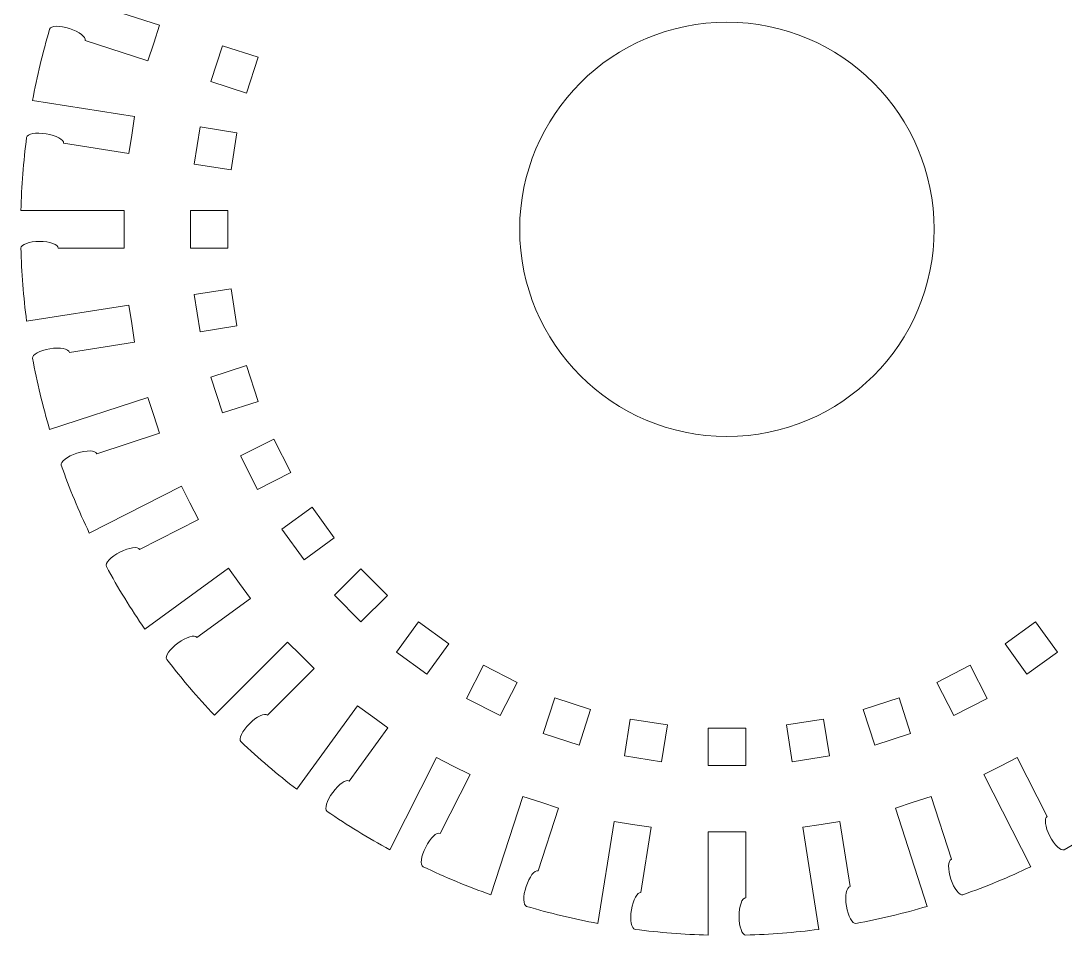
# Model space of a CAD drawing. Header units: millimetres. Extents: x -2210 to -375, y -2136 to -307.
# Drawn here: x -2209.8 to -2097.9, y -1324.7 to -1226.7 of the extents above; entities that cross this region are included whole.
import ezdxf

# ---------------------------------------------------------------- set-up
doc = ezdxf.new("R2010")
doc.units = ezdxf.units.MM
doc.header["$MEASUREMENT"] = 0
doc.layers.add('Layer 1', color=7, linetype='Continuous')

msp = doc.modelspace()

# ---------------------------------------------------------------- linework, layer by layer
at = {"layer": 'Layer 1', "color": 1, "lineweight": 9}
for points in [[(-2194.9209, -1227.1986), (-2194.9209, -1227.1986), (-2205.4526, -1223.7765), (-2205.4526, -1223.7765)], [(-2206.6936, -1227.596), (-2207.4373, -1230.1113), (-2208.05, -1232.6643), (-2208.5295, -1235.2439)], [(-2194.9209, -1227.1986), (-2194.9209, -1227.1986), (-2195.5414, -1229.1078), (-2195.5414, -1229.1078)], [(-2196.1619, -1231.0182), (-2196.1619, -1231.0182), (-2202.8896, -1228.8326), (-2202.8896, -1228.8326)], [(-2196.1619, -1231.0182), (-2196.1619, -1231.0182), (-2195.5414, -1229.1078), (-2195.5414, -1229.1078)], [(-2197.5927, -1236.9755), (-2197.5927, -1236.9755), (-2208.5295, -1235.2439), (-2208.5295, -1235.2439)], [(-2197.5927, -1236.9755), (-2197.5927, -1236.9755), (-2197.9068, -1238.9591), (-2197.9068, -1238.9591)], [(-2209.1578, -1239.2111), (-2209.4996, -1241.8118), (-2209.705, -1244.4292), (-2209.7749, -1247.051)], [(-2198.2209, -1240.9427), (-2198.2209, -1240.9427), (-2197.9068, -1238.9591), (-2197.9068, -1238.9591)], [(-2198.2209, -1240.9427), (-2198.2209, -1240.9427), (-2205.2073, -1239.836), (-2205.2073, -1239.836)], [(-2198.7016, -1247.051), (-2198.7016, -1247.051), (-2209.7749, -1247.051), (-2209.7749, -1247.051)], [(-2198.7016, -1247.051), (-2198.7016, -1247.051), (-2198.7016, -1249.0601), (-2198.7016, -1249.0601)], [(-2198.7016, -1251.0681), (-2198.7016, -1251.0681), (-2198.7016, -1249.0601), (-2198.7016, -1249.0601)], [(-2209.7749, -1251.0681), (-2209.705, -1253.6899), (-2209.4996, -1256.3073), (-2209.1578, -1258.908)], [(-2198.7016, -1251.0681), (-2198.7016, -1251.0681), (-2205.7756, -1251.0681), (-2205.7756, -1251.0681)], [(-2198.2209, -1257.1764), (-2198.2209, -1257.1764), (-2209.1578, -1258.908), (-2209.1578, -1258.908)], [(-2198.2209, -1257.1764), (-2198.2209, -1257.1764), (-2197.9068, -1259.16), (-2197.9068, -1259.16)], [(-2197.5927, -1261.1436), (-2197.5927, -1261.1436), (-2197.9068, -1259.16), (-2197.9068, -1259.16)], [(-2197.5927, -1261.1436), (-2197.5927, -1261.1436), (-2204.579, -1262.2502), (-2204.579, -1262.2502)], [(-2208.5295, -1262.8752), (-2208.05, -1265.4548), (-2207.4373, -1268.0078), (-2206.6936, -1270.5231)], [(-2196.1619, -1267.1009), (-2196.1619, -1267.1009), (-2206.6936, -1270.5231), (-2206.6936, -1270.5231)], [(-2196.1619, -1267.1009), (-2196.1619, -1267.1009), (-2195.5414, -1269.0112), (-2195.5414, -1269.0112)], [(-2194.9209, -1270.9204), (-2194.9209, -1270.9204), (-2195.5414, -1269.0112), (-2195.5414, -1269.0112)], [(-2194.9209, -1270.9204), (-2194.9209, -1270.9204), (-2201.6486, -1273.1071), (-2201.6486, -1273.1071)], [(-2205.4526, -1274.3426), (-2204.5757, -1276.8156), (-2203.5711, -1279.241), (-2202.4423, -1281.6086)], [(-2192.5766, -1276.5814), (-2192.5766, -1276.5814), (-2202.4423, -1281.6086), (-2202.4423, -1281.6086)], [(-2192.5766, -1276.5814), (-2192.5766, -1276.5814), (-2191.6642, -1278.3708), (-2191.6642, -1278.3708)], [(-2190.7529, -1280.1601), (-2190.7529, -1280.1601), (-2191.6642, -1278.3708), (-2191.6642, -1278.3708)], [(-2190.7529, -1280.1601), (-2190.7529, -1280.1601), (-2197.0554, -1283.3724), (-2197.0554, -1283.3724)], [(-2200.6196, -1285.1873), (-2199.3665, -1287.4927), (-2197.9945, -1289.7316), (-2196.5093, -1291.8939)], [(-2187.5516, -1285.3848), (-2187.5516, -1285.3848), (-2196.5093, -1291.8939), (-2196.5093, -1291.8939)], [(-2187.5516, -1285.3848), (-2187.5516, -1285.3848), (-2186.3706, -1287.0099), (-2186.3706, -1287.0099)], [(-2185.1906, -1288.6338), (-2185.1906, -1288.6338), (-2186.3706, -1287.0099), (-2186.3706, -1287.0099)], [(-2185.1906, -1288.6338), (-2185.1906, -1288.6338), (-2190.9138, -1292.7919), (-2190.9138, -1292.7919)], [(-2181.2113, -1293.2936), (-2181.2113, -1293.2936), (-2189.0412, -1301.1235), (-2189.0412, -1301.1235)], [(-2181.2113, -1293.2936), (-2181.2113, -1293.2936), (-2179.7905, -1294.7133), (-2179.7905, -1294.7133)], [(-2194.1495, -1295.1429), (-2192.5511, -1297.2241), (-2190.8461, -1299.2199), (-2189.0412, -1301.1235)], [(-2178.3708, -1296.133), (-2178.3708, -1296.133), (-2179.7905, -1294.7133), (-2179.7905, -1294.7133)], [(-2178.3708, -1296.133), (-2178.3708, -1296.133), (-2183.3736, -1301.1357), (-2183.3736, -1301.1357)], [(-2173.7121, -1300.1123), (-2173.7121, -1300.1123), (-2180.2201, -1309.0711), (-2180.2201, -1309.0711)], [(-2173.7121, -1300.1123), (-2173.7121, -1300.1123), (-2172.0871, -1301.2934), (-2172.0871, -1301.2934)], [(-2170.4621, -1302.4733), (-2170.4621, -1302.4733), (-2172.0871, -1301.2934), (-2172.0871, -1301.2934)], [(-2170.4621, -1302.4733), (-2170.4621, -1302.4733), (-2174.6201, -1308.1965), (-2174.6201, -1308.1965)], [(-2186.2007, -1303.964), (-2184.2971, -1305.7689), (-2182.3013, -1307.4738), (-2180.2201, -1309.0711)], [(-2165.2384, -1305.6745), (-2165.2384, -1305.6745), (-2170.2656, -1315.5413), (-2170.2656, -1315.5413)], [(-2165.2384, -1305.6745), (-2165.2384, -1305.6745), (-2163.4491, -1306.587), (-2163.4491, -1306.587)], [(-2103.0362, -1305.6745), (-2103.0362, -1305.6745), (-2104.8255, -1306.587), (-2104.8255, -1306.587)], [(-2103.0362, -1305.6745), (-2103.0362, -1305.6745), (-2099.825, -1311.9782), (-2099.825, -1311.9782)], [(-2161.6598, -1307.4983), (-2161.6598, -1307.4983), (-2164.871, -1313.802), (-2164.871, -1313.802)], [(-2161.6598, -1307.4983), (-2161.6598, -1307.4983), (-2163.4491, -1306.587), (-2163.4491, -1306.587)], [(-2106.6148, -1307.4983), (-2106.6148, -1307.4983), (-2104.8255, -1306.587), (-2104.8255, -1306.587)], [(-2106.6148, -1307.4983), (-2106.6148, -1307.4983), (-2101.5877, -1317.3651), (-2101.5877, -1317.3651)], [(-2155.9988, -1309.8437), (-2155.9988, -1309.8437), (-2159.4209, -1320.3743), (-2159.4209, -1320.3743)], [(-2155.9988, -1309.8437), (-2155.9988, -1309.8437), (-2154.0884, -1310.4642), (-2154.0884, -1310.4642)], [(-2112.2758, -1309.8437), (-2112.2758, -1309.8437), (-2114.1862, -1310.4642), (-2114.1862, -1310.4642)], [(-2112.2758, -1309.8437), (-2112.2758, -1309.8437), (-2110.0891, -1316.5714), (-2110.0891, -1316.5714)], [(-2152.1781, -1311.0847), (-2152.1781, -1311.0847), (-2154.0884, -1310.4642), (-2154.0884, -1310.4642)], [(-2116.0954, -1311.0847), (-2116.0954, -1311.0847), (-2114.1862, -1310.4642), (-2114.1862, -1310.4642)], [(-2176.9711, -1311.4321), (-2174.8088, -1312.9173), (-2172.5699, -1314.2892), (-2170.2656, -1315.5413)], [(-2152.1781, -1311.0847), (-2152.1781, -1311.0847), (-2154.3648, -1317.8124), (-2154.3648, -1317.8124)], [(-2116.0954, -1311.0847), (-2116.0954, -1311.0847), (-2112.6732, -1321.6164), (-2112.6732, -1321.6164)], [(-2098.009, -1315.5413), (-2095.7035, -1314.2892), (-2093.4658, -1312.9173), (-2091.3035, -1311.4321)], [(-2146.2208, -1312.5144), (-2146.2208, -1312.5144), (-2147.9535, -1323.4523), (-2147.9535, -1323.4523)], [(-2146.2208, -1312.5144), (-2146.2208, -1312.5144), (-2144.2372, -1312.8285), (-2144.2372, -1312.8285)], [(-2142.2536, -1313.1426), (-2142.2536, -1313.1426), (-2144.2372, -1312.8285), (-2144.2372, -1312.8285)], [(-2142.2536, -1313.1426), (-2142.2536, -1313.1426), (-2143.3603, -1320.1301), (-2143.3603, -1320.1301)], [(-2126.021, -1313.1426), (-2126.021, -1313.1426), (-2124.0374, -1312.8285), (-2124.0374, -1312.8285)], [(-2126.021, -1313.1426), (-2126.021, -1313.1426), (-2124.2883, -1324.0806), (-2124.2883, -1324.0806)], [(-2122.0538, -1312.5144), (-2122.0538, -1312.5144), (-2124.0374, -1312.8285), (-2124.0374, -1312.8285)], [(-2122.0538, -1312.5144), (-2122.0538, -1312.5144), (-2120.9472, -1319.5018), (-2120.9472, -1319.5018)], [(-2136.1453, -1313.6244), (-2136.1453, -1313.6244), (-2136.1453, -1324.6977), (-2136.1453, -1324.6977)], [(-2136.1453, -1313.6244), (-2136.1453, -1313.6244), (-2134.1373, -1313.6244), (-2134.1373, -1313.6244)], [(-2132.1293, -1313.6244), (-2132.1293, -1313.6244), (-2134.1373, -1313.6244), (-2134.1373, -1313.6244)], [(-2132.1293, -1313.6244), (-2132.1293, -1313.6244), (-2132.1293, -1320.6984), (-2132.1293, -1320.6984)], [(-2166.6869, -1317.3651), (-2164.3182, -1318.4939), (-2161.8929, -1319.4985), (-2159.4209, -1320.3743)], [(-2108.8537, -1320.3743), (-2106.3817, -1319.4985), (-2103.9564, -1318.4939), (-2101.5877, -1317.3651)], [(-2155.6003, -1321.6164), (-2153.085, -1322.3601), (-2150.532, -1322.9728), (-2147.9535, -1323.4523)], [(-2120.3211, -1323.4523), (-2117.7415, -1322.9728), (-2115.1896, -1322.3601), (-2112.6732, -1321.6164)], [(-2143.9863, -1324.0806), (-2141.3845, -1324.4213), (-2138.7682, -1324.6278), (-2136.1453, -1324.6977)], [(-2132.1293, -1324.6977), (-2129.5064, -1324.6278), (-2126.889, -1324.4213), (-2124.2883, -1324.0806)]]:
    msp.add_open_spline(points, degree=3, dxfattribs=at)
for points, knots in [([(-2111.9373, -1249.0601), (-2111.9373, -1236.799), (-2121.8762, -1226.8601), (-2134.1373, -1226.8601), (-2134.1373, -1226.8601), (-2146.3973, -1226.8601), (-2156.3373, -1236.799), (-2156.3373, -1249.059), (-2156.3373, -1249.059), (-2156.3373, -1261.32), (-2146.3984, -1271.259), (-2134.1373, -1271.259), (-2134.1373, -1271.259), (-2121.8762, -1271.259), (-2111.9373, -1261.32), (-2111.9373, -1249.0601)], [0, 0, 0, 0, 0.2, 0.2, 0.2, 0.2, 0.4, 0.4, 0.4, 0.4, 0.6, 0.6, 0.6, 0.6, 1, 1, 1, 1]), ([(-2202.8896, -1228.8326), (-2202.7686, -1228.4585), (-2203.5256, -1227.878), (-2204.5712, -1227.5383), (-2204.5712, -1227.5383), (-2204.5712, -1227.5383), (-2204.5712, -1227.5383), (-2204.5712, -1227.5383), (-2204.5712, -1227.5383), (-2204.5712, -1227.5383), (-2204.5712, -1227.5383), (-2204.5712, -1227.5383), (-2204.5712, -1227.5383), (-2204.5712, -1227.5383), (-2204.5712, -1227.5383), (-2204.5712, -1227.5383), (-2204.5712, -1227.5383), (-2205.6169, -1227.2009), (-2206.5704, -1227.2264), (-2206.6936, -1227.596), (-2206.6936, -1227.596), (-2206.6936, -1227.596), (-2206.6936, -1227.596), (-2206.6936, -1227.596), (-2206.6936, -1227.596), (-2206.6936, -1227.596), (-2206.6936, -1227.596), (-2206.6936, -1227.596)], [0, 0, 0, 0, 0.125, 0.125, 0.125, 0.125, 0.25, 0.25, 0.25, 0.25, 0.375, 0.375, 0.375, 0.375, 0.5, 0.5, 0.5, 0.5, 0.625, 0.625, 0.625, 0.625, 0.75, 0.75, 0.75, 0.75, 1, 1, 1, 1]), ([(-2189.4086, -1233.2215), (-2189.4086, -1233.2215), (-2188.1621, -1229.3853), (-2188.1621, -1229.3853), (-2188.1621, -1229.3853), (-2188.1621, -1229.3853), (-2184.3604, -1230.6208), (-2184.3604, -1230.6208), (-2184.3604, -1230.6208), (-2184.3604, -1230.6208), (-2185.6069, -1234.4569), (-2185.6069, -1234.4569), (-2185.6069, -1234.4569), (-2185.6069, -1234.4569), (-2189.4086, -1233.2215), (-2189.4086, -1233.2215)], [0, 0, 0, 0, 0.2, 0.2, 0.2, 0.2, 0.4, 0.4, 0.4, 0.4, 0.6, 0.6, 0.6, 0.6, 1, 1, 1, 1]), ([(-2191.2057, -1242.0627), (-2191.2057, -1242.0627), (-2190.5741, -1238.0789), (-2190.5741, -1238.0789), (-2190.5741, -1238.0789), (-2190.5741, -1238.0789), (-2186.6259, -1238.7038), (-2186.6259, -1238.7038), (-2186.6259, -1238.7038), (-2186.6259, -1238.7038), (-2187.2575, -1242.6887), (-2187.2575, -1242.6887), (-2187.2575, -1242.6887), (-2187.2575, -1242.6887), (-2191.2057, -1242.0627), (-2191.2057, -1242.0627)], [0, 0, 0, 0, 0.2, 0.2, 0.2, 0.2, 0.4, 0.4, 0.4, 0.4, 0.6, 0.6, 0.6, 0.6, 1, 1, 1, 1]), ([(-2205.2073, -1239.836), (-2205.1462, -1239.4486), (-2205.9854, -1238.9935), (-2207.071, -1238.8226), (-2207.071, -1238.8226), (-2207.071, -1238.8226), (-2207.071, -1238.8226), (-2207.071, -1238.8226), (-2207.071, -1238.8226), (-2207.071, -1238.8226), (-2207.071, -1238.8226), (-2207.071, -1238.8226), (-2207.071, -1238.8226), (-2207.071, -1238.8226), (-2207.071, -1238.8226), (-2207.071, -1238.8226), (-2207.071, -1238.8226), (-2208.1565, -1238.6516), (-2209.0945, -1238.8259), (-2209.1578, -1239.2111), (-2209.1578, -1239.2111), (-2209.1578, -1239.2111), (-2209.1578, -1239.2111), (-2209.1578, -1239.2111), (-2209.1578, -1239.2111), (-2209.1578, -1239.2111), (-2209.1578, -1239.2111), (-2209.1578, -1239.2111)], [0, 0, 0, 0, 0.125, 0.125, 0.125, 0.125, 0.25, 0.25, 0.25, 0.25, 0.375, 0.375, 0.375, 0.375, 0.5, 0.5, 0.5, 0.5, 0.625, 0.625, 0.625, 0.625, 0.75, 0.75, 0.75, 0.75, 1, 1, 1, 1]), ([(-2191.5976, -1251.077), (-2191.5976, -1251.077), (-2191.5976, -1247.0421), (-2191.5976, -1247.0421), (-2191.5976, -1247.0421), (-2191.5976, -1247.0421), (-2187.6005, -1247.0421), (-2187.6005, -1247.0421), (-2187.6005, -1247.0421), (-2187.6005, -1247.0421), (-2187.6005, -1251.077), (-2187.6005, -1251.077), (-2187.6005, -1251.077), (-2187.6005, -1251.077), (-2191.5976, -1251.077), (-2191.5976, -1251.077)], [0, 0, 0, 0, 0.2, 0.2, 0.2, 0.2, 0.4, 0.4, 0.4, 0.4, 0.6, 0.6, 0.6, 0.6, 1, 1, 1, 1]), ([(-2205.7756, -1251.0681), (-2205.7756, -1250.6751), (-2206.6758, -1250.3566), (-2207.7736, -1250.3577), (-2207.7736, -1250.3577), (-2207.7736, -1250.3577), (-2207.7736, -1250.3577), (-2207.7736, -1250.3577), (-2207.7736, -1250.3577), (-2207.7736, -1250.3577), (-2207.7736, -1250.3577), (-2207.7736, -1250.3577), (-2207.7736, -1250.3577), (-2207.7736, -1250.3577), (-2207.7736, -1250.3577), (-2207.7736, -1250.3577), (-2207.7736, -1250.3577), (-2208.8725, -1250.3588), (-2209.7716, -1250.6785), (-2209.7749, -1251.0681), (-2209.7749, -1251.0681), (-2209.7749, -1251.0681), (-2209.7749, -1251.0681), (-2209.7749, -1251.0681), (-2209.7749, -1251.0681), (-2209.7749, -1251.0681), (-2209.7749, -1251.0681), (-2209.7749, -1251.0681)], [0, 0, 0, 0, 0.125, 0.125, 0.125, 0.125, 0.25, 0.25, 0.25, 0.25, 0.375, 0.375, 0.375, 0.375, 0.5, 0.5, 0.5, 0.5, 0.625, 0.625, 0.625, 0.625, 0.75, 0.75, 0.75, 0.75, 1, 1, 1, 1]), ([(-2190.5741, -1260.0402), (-2190.5741, -1260.0402), (-2191.2057, -1256.0564), (-2191.2057, -1256.0564), (-2191.2057, -1256.0564), (-2191.2057, -1256.0564), (-2187.2575, -1255.4304), (-2187.2575, -1255.4304), (-2187.2575, -1255.4304), (-2187.2575, -1255.4304), (-2186.6259, -1259.4153), (-2186.6259, -1259.4153), (-2186.6259, -1259.4153), (-2186.6259, -1259.4153), (-2190.5741, -1260.0402), (-2190.5741, -1260.0402)], [0, 0, 0, 0, 0.2, 0.2, 0.2, 0.2, 0.4, 0.4, 0.4, 0.4, 0.6, 0.6, 0.6, 0.6, 1, 1, 1, 1]), ([(-2204.579, -1262.2502), (-2204.6412, -1261.8617), (-2205.5791, -1261.6886), (-2206.6647, -1261.8606), (-2206.6647, -1261.8606), (-2206.6647, -1261.8606), (-2206.6647, -1261.8606), (-2206.6647, -1261.8606), (-2206.6647, -1261.8606), (-2206.6647, -1261.8606), (-2206.6647, -1261.8606), (-2206.6647, -1261.8606), (-2206.6647, -1261.8606), (-2206.6647, -1261.8606), (-2206.6647, -1261.8606), (-2206.6647, -1261.8606), (-2206.6647, -1261.8606), (-2207.7492, -1262.0338), (-2208.5872, -1262.49), (-2208.5295, -1262.8752), (-2208.5295, -1262.8752), (-2208.5295, -1262.8752), (-2208.5295, -1262.8752), (-2208.5295, -1262.8752), (-2208.5295, -1262.8752), (-2208.5295, -1262.8752), (-2208.5295, -1262.8752), (-2208.5295, -1262.8752)], [0, 0, 0, 0, 0.125, 0.125, 0.125, 0.125, 0.25, 0.25, 0.25, 0.25, 0.375, 0.375, 0.375, 0.375, 0.5, 0.5, 0.5, 0.5, 0.625, 0.625, 0.625, 0.625, 0.75, 0.75, 0.75, 0.75, 1, 1, 1, 1]), ([(-2188.1621, -1268.7337), (-2188.1621, -1268.7337), (-2189.4086, -1264.8976), (-2189.4086, -1264.8976), (-2189.4086, -1264.8976), (-2189.4086, -1264.8976), (-2185.6069, -1263.6621), (-2185.6069, -1263.6621), (-2185.6069, -1263.6621), (-2185.6069, -1263.6621), (-2184.3604, -1267.4983), (-2184.3604, -1267.4983), (-2184.3604, -1267.4983), (-2184.3604, -1267.4983), (-2188.1621, -1268.7337), (-2188.1621, -1268.7337)], [0, 0, 0, 0, 0.2, 0.2, 0.2, 0.2, 0.4, 0.4, 0.4, 0.4, 0.6, 0.6, 0.6, 0.6, 1, 1, 1, 1]), ([(-2184.4192, -1276.9433), (-2184.4192, -1276.9433), (-2186.2507, -1273.3491), (-2186.2507, -1273.3491), (-2186.2507, -1273.3491), (-2186.2507, -1273.3491), (-2182.6887, -1271.5343), (-2182.6887, -1271.5343), (-2182.6887, -1271.5343), (-2182.6887, -1271.5343), (-2180.8572, -1275.1284), (-2180.8572, -1275.1284), (-2180.8572, -1275.1284), (-2180.8572, -1275.1284), (-2184.4192, -1276.9433), (-2184.4192, -1276.9433)], [0, 0, 0, 0, 0.2, 0.2, 0.2, 0.2, 0.4, 0.4, 0.4, 0.4, 0.6, 0.6, 0.6, 0.6, 1, 1, 1, 1]), ([(-2201.6486, -1273.1071), (-2201.7707, -1272.7331), (-2202.7242, -1272.7086), (-2203.7687, -1273.0494), (-2203.7687, -1273.0494), (-2203.7687, -1273.0494), (-2203.7687, -1273.0494), (-2203.7687, -1273.0494), (-2203.7687, -1273.0494), (-2203.7687, -1273.0494), (-2203.7687, -1273.0494), (-2203.7687, -1273.0494), (-2203.7687, -1273.0494), (-2203.7687, -1273.0494), (-2203.7687, -1273.0494), (-2203.7687, -1273.0494), (-2203.7687, -1273.0494), (-2204.8132, -1273.3902), (-2205.5702, -1273.9718), (-2205.4526, -1274.3426), (-2205.4526, -1274.3426), (-2205.4526, -1274.3426), (-2205.4526, -1274.3426), (-2205.4526, -1274.3426), (-2205.4526, -1274.3426), (-2205.4526, -1274.3426), (-2205.4526, -1274.3426), (-2205.4526, -1274.3426)], [0, 0, 0, 0, 0.125, 0.125, 0.125, 0.125, 0.25, 0.25, 0.25, 0.25, 0.375, 0.375, 0.375, 0.375, 0.5, 0.5, 0.5, 0.5, 0.625, 0.625, 0.625, 0.625, 0.75, 0.75, 0.75, 0.75, 1, 1, 1, 1]), ([(-2179.4386, -1284.4658), (-2179.4386, -1284.4658), (-2181.8096, -1281.2024), (-2181.8096, -1281.2024), (-2181.8096, -1281.2024), (-2181.8096, -1281.2024), (-2178.575, -1278.8525), (-2178.575, -1278.8525), (-2178.575, -1278.8525), (-2178.575, -1278.8525), (-2176.2041, -1282.1159), (-2176.2041, -1282.1159), (-2176.2041, -1282.1159), (-2176.2041, -1282.1159), (-2179.4386, -1284.4658), (-2179.4386, -1284.4658)], [0, 0, 0, 0, 0.2, 0.2, 0.2, 0.2, 0.4, 0.4, 0.4, 0.4, 0.6, 0.6, 0.6, 0.6, 1, 1, 1, 1]), ([(-2197.0554, -1283.3724), (-2197.2341, -1283.0217), (-2198.1799, -1283.1471), (-2199.1589, -1283.6466), (-2199.1589, -1283.6466), (-2199.1589, -1283.6466), (-2199.1589, -1283.6466), (-2199.1589, -1283.6466), (-2199.1589, -1283.6466), (-2199.1589, -1283.6466), (-2199.1589, -1283.6466), (-2199.1589, -1283.6466), (-2199.1589, -1283.6466), (-2199.1589, -1283.6466), (-2199.1589, -1283.6466), (-2199.1589, -1283.6466), (-2199.1589, -1283.6466), (-2200.1379, -1284.1461), (-2200.7939, -1284.8398), (-2200.6196, -1285.1873), (-2200.6196, -1285.1873), (-2200.6196, -1285.1873), (-2200.6196, -1285.1873), (-2200.6196, -1285.1873), (-2200.6196, -1285.1873), (-2200.6196, -1285.1873), (-2200.6196, -1285.1873), (-2200.6196, -1285.1873)], [0, 0, 0, 0, 0.125, 0.125, 0.125, 0.125, 0.25, 0.25, 0.25, 0.25, 0.375, 0.375, 0.375, 0.375, 0.5, 0.5, 0.5, 0.5, 0.625, 0.625, 0.625, 0.625, 0.75, 0.75, 0.75, 0.75, 1, 1, 1, 1]), ([(-2173.3414, -1291.1169), (-2173.3414, -1291.1169), (-2176.1941, -1288.2642), (-2176.1941, -1288.2642), (-2176.1941, -1288.2642), (-2176.1941, -1288.2642), (-2173.3669, -1285.437), (-2173.3669, -1285.437), (-2173.3669, -1285.437), (-2173.3669, -1285.437), (-2170.5153, -1288.2897), (-2170.5153, -1288.2897), (-2170.5153, -1288.2897), (-2170.5153, -1288.2897), (-2173.3414, -1291.1169), (-2173.3414, -1291.1169)], [0, 0, 0, 0, 0.2, 0.2, 0.2, 0.2, 0.4, 0.4, 0.4, 0.4, 0.6, 0.6, 0.6, 0.6, 1, 1, 1, 1]), ([(-2166.2796, -1296.7313), (-2166.2796, -1296.7313), (-2169.543, -1294.3603), (-2169.543, -1294.3603), (-2169.543, -1294.3603), (-2169.543, -1294.3603), (-2167.1931, -1291.1269), (-2167.1931, -1291.1269), (-2167.1931, -1291.1269), (-2167.1931, -1291.1269), (-2163.9297, -1293.4978), (-2163.9297, -1293.4978), (-2163.9297, -1293.4978), (-2163.9297, -1293.4978), (-2166.2796, -1296.7313), (-2166.2796, -1296.7313)], [0, 0, 0, 0, 0.2, 0.2, 0.2, 0.2, 0.4, 0.4, 0.4, 0.4, 0.6, 0.6, 0.6, 0.6, 1, 1, 1, 1]), ([(-2098.7305, -1294.3603), (-2098.7305, -1294.3603), (-2101.9939, -1296.7313), (-2101.9939, -1296.7313), (-2101.9939, -1296.7313), (-2101.9939, -1296.7313), (-2104.3438, -1293.4978), (-2104.3438, -1293.4978), (-2104.3438, -1293.4978), (-2104.3438, -1293.4978), (-2101.0804, -1291.1269), (-2101.0804, -1291.1269), (-2101.0804, -1291.1269), (-2101.0804, -1291.1269), (-2098.7305, -1294.3603), (-2098.7305, -1294.3603)], [0, 0, 0, 0, 0.2, 0.2, 0.2, 0.2, 0.4, 0.4, 0.4, 0.4, 0.6, 0.6, 0.6, 0.6, 1, 1, 1, 1]), ([(-2190.9138, -1292.7919), (-2191.1447, -1292.4744), (-2192.0593, -1292.7464), (-2192.9473, -1293.3924), (-2192.9473, -1293.3924), (-2192.9473, -1293.3924), (-2192.9473, -1293.3924), (-2192.9473, -1293.3924), (-2192.9473, -1293.3924), (-2192.9473, -1293.3924), (-2192.9473, -1293.3924), (-2192.9473, -1293.3924), (-2192.9473, -1293.3924), (-2192.9473, -1293.3924), (-2192.9473, -1293.3924), (-2192.9473, -1293.3924), (-2192.9473, -1293.3924), (-2193.8364, -1294.0395), (-2194.3759, -1294.8265), (-2194.1495, -1295.1429), (-2194.1495, -1295.1429), (-2194.1495, -1295.1429), (-2194.1495, -1295.1429), (-2194.1495, -1295.1429), (-2194.1495, -1295.1429), (-2194.1495, -1295.1429), (-2194.1495, -1295.1429), (-2194.1495, -1295.1429)], [0, 0, 0, 0, 0.125, 0.125, 0.125, 0.125, 0.25, 0.25, 0.25, 0.25, 0.375, 0.375, 0.375, 0.375, 0.5, 0.5, 0.5, 0.5, 0.625, 0.625, 0.625, 0.625, 0.75, 0.75, 0.75, 0.75, 1, 1, 1, 1]), ([(-2158.4263, -1301.1724), (-2158.4263, -1301.1724), (-2162.0205, -1299.342), (-2162.0205, -1299.342), (-2162.0205, -1299.342), (-2162.0205, -1299.342), (-2160.2057, -1295.78), (-2160.2057, -1295.78), (-2160.2057, -1295.78), (-2160.2057, -1295.78), (-2156.6115, -1297.6104), (-2156.6115, -1297.6104), (-2156.6115, -1297.6104), (-2156.6115, -1297.6104), (-2158.4263, -1301.1724), (-2158.4263, -1301.1724)], [0, 0, 0, 0, 0.2, 0.2, 0.2, 0.2, 0.4, 0.4, 0.4, 0.4, 0.6, 0.6, 0.6, 0.6, 1, 1, 1, 1]), ([(-2106.2541, -1299.342), (-2106.2541, -1299.342), (-2109.8472, -1301.1724), (-2109.8472, -1301.1724), (-2109.8472, -1301.1724), (-2109.8472, -1301.1724), (-2111.662, -1297.6104), (-2111.662, -1297.6104), (-2111.662, -1297.6104), (-2111.662, -1297.6104), (-2108.0689, -1295.78), (-2108.0689, -1295.78), (-2108.0689, -1295.78), (-2108.0689, -1295.78), (-2106.2541, -1299.342), (-2106.2541, -1299.342)], [0, 0, 0, 0, 0.2, 0.2, 0.2, 0.2, 0.4, 0.4, 0.4, 0.4, 0.6, 0.6, 0.6, 0.6, 1, 1, 1, 1]), ([(-2149.9748, -1304.3314), (-2149.9748, -1304.3314), (-2153.8121, -1303.0849), (-2153.8121, -1303.0849), (-2153.8121, -1303.0849), (-2153.8121, -1303.0849), (-2152.5766, -1299.282), (-2152.5766, -1299.282), (-2152.5766, -1299.282), (-2152.5766, -1299.282), (-2148.7394, -1300.5286), (-2148.7394, -1300.5286), (-2148.7394, -1300.5286), (-2148.7394, -1300.5286), (-2149.9748, -1304.3314), (-2149.9748, -1304.3314)], [0, 0, 0, 0, 0.2, 0.2, 0.2, 0.2, 0.4, 0.4, 0.4, 0.4, 0.6, 0.6, 0.6, 0.6, 1, 1, 1, 1]), ([(-2114.4625, -1303.0849), (-2114.4625, -1303.0849), (-2118.2987, -1304.3314), (-2118.2987, -1304.3314), (-2118.2987, -1304.3314), (-2118.2987, -1304.3314), (-2119.5341, -1300.5286), (-2119.5341, -1300.5286), (-2119.5341, -1300.5286), (-2119.5341, -1300.5286), (-2115.698, -1299.282), (-2115.698, -1299.282), (-2115.698, -1299.282), (-2115.698, -1299.282), (-2114.4625, -1303.0849), (-2114.4625, -1303.0849)], [0, 0, 0, 0, 0.2, 0.2, 0.2, 0.2, 0.4, 0.4, 0.4, 0.4, 0.6, 0.6, 0.6, 0.6, 1, 1, 1, 1]), ([(-2183.3736, -1301.1357), (-2183.6511, -1300.8582), (-2184.5124, -1301.2689), (-2185.2883, -1302.0459), (-2185.2883, -1302.0459), (-2185.2883, -1302.0459), (-2185.2883, -1302.0459), (-2185.2883, -1302.0459), (-2185.2883, -1302.0459), (-2185.2883, -1302.0459), (-2185.2883, -1302.0459), (-2185.2883, -1302.0459), (-2185.2883, -1302.0459), (-2185.2883, -1302.0459), (-2185.2883, -1302.0459), (-2185.2883, -1302.0459), (-2185.2883, -1302.0459), (-2186.0642, -1302.8241), (-2186.4749, -1303.6865), (-2186.2007, -1303.964), (-2186.2007, -1303.964), (-2186.2007, -1303.964), (-2186.2007, -1303.964), (-2186.2007, -1303.964), (-2186.2007, -1303.964), (-2186.2007, -1303.964), (-2186.2007, -1303.964), (-2186.2007, -1303.964)], [0, 0, 0, 0, 0.125, 0.125, 0.125, 0.125, 0.25, 0.25, 0.25, 0.25, 0.375, 0.375, 0.375, 0.375, 0.5, 0.5, 0.5, 0.5, 0.625, 0.625, 0.625, 0.625, 0.75, 0.75, 0.75, 0.75, 1, 1, 1, 1]), ([(-2141.1336, -1306.1285), (-2141.1336, -1306.1285), (-2145.1174, -1305.4969), (-2145.1174, -1305.4969), (-2145.1174, -1305.4969), (-2145.1174, -1305.4969), (-2144.4925, -1301.5487), (-2144.4925, -1301.5487), (-2144.4925, -1301.5487), (-2144.4925, -1301.5487), (-2140.5087, -1302.1791), (-2140.5087, -1302.1791), (-2140.5087, -1302.1791), (-2140.5087, -1302.1791), (-2141.1336, -1306.1285), (-2141.1336, -1306.1285)], [0, 0, 0, 0, 0.2, 0.2, 0.2, 0.2, 0.4, 0.4, 0.4, 0.4, 0.6, 0.6, 0.6, 0.6, 1, 1, 1, 1]), ([(-2123.1561, -1305.4969), (-2123.1561, -1305.4969), (-2127.1399, -1306.1285), (-2127.1399, -1306.1285), (-2127.1399, -1306.1285), (-2127.1399, -1306.1285), (-2127.7659, -1302.1791), (-2127.7659, -1302.1791), (-2127.7659, -1302.1791), (-2127.7659, -1302.1791), (-2123.7821, -1301.5487), (-2123.7821, -1301.5487), (-2123.7821, -1301.5487), (-2123.7821, -1301.5487), (-2123.1561, -1305.4969), (-2123.1561, -1305.4969)], [0, 0, 0, 0, 0.2, 0.2, 0.2, 0.2, 0.4, 0.4, 0.4, 0.4, 0.6, 0.6, 0.6, 0.6, 1, 1, 1, 1]), ([(-2132.1204, -1306.5204), (-2132.1204, -1306.5204), (-2136.1542, -1306.5204), (-2136.1542, -1306.5204), (-2136.1542, -1306.5204), (-2136.1542, -1306.5204), (-2136.1542, -1302.5221), (-2136.1542, -1302.5221), (-2136.1542, -1302.5221), (-2136.1542, -1302.5221), (-2132.1204, -1302.5221), (-2132.1204, -1302.5221), (-2132.1204, -1302.5221), (-2132.1204, -1302.5221), (-2132.1204, -1306.5204), (-2132.1204, -1306.5204)], [0, 0, 0, 0, 0.2, 0.2, 0.2, 0.2, 0.4, 0.4, 0.4, 0.4, 0.6, 0.6, 0.6, 0.6, 1, 1, 1, 1]), ([(-2174.6201, -1308.1965), (-2174.9387, -1307.9656), (-2175.7246, -1308.5073), (-2176.3695, -1309.3964), (-2176.3695, -1309.3964), (-2176.3695, -1309.3964), (-2176.3695, -1309.3964), (-2176.3695, -1309.3964), (-2176.3695, -1309.3964), (-2176.3695, -1309.3964), (-2176.3695, -1309.3964), (-2176.3695, -1309.3964), (-2176.3695, -1309.3964), (-2176.3695, -1309.3964), (-2176.3695, -1309.3964), (-2176.3695, -1309.3964), (-2176.3695, -1309.3964), (-2177.0144, -1310.2855), (-2177.2852, -1311.2012), (-2176.9711, -1311.4321), (-2176.9711, -1311.4321), (-2176.9711, -1311.4321), (-2176.9711, -1311.4321), (-2176.9711, -1311.4321), (-2176.9711, -1311.4321), (-2176.9711, -1311.4321), (-2176.9711, -1311.4321), (-2176.9711, -1311.4321)], [0, 0, 0, 0, 0.125, 0.125, 0.125, 0.125, 0.25, 0.25, 0.25, 0.25, 0.375, 0.375, 0.375, 0.375, 0.5, 0.5, 0.5, 0.5, 0.625, 0.625, 0.625, 0.625, 0.75, 0.75, 0.75, 0.75, 1, 1, 1, 1]), ([(-2099.825, -1311.9782), (-2100.1746, -1312.1569), (-2100.0492, -1313.1027), (-2099.5497, -1314.0817), (-2099.5497, -1314.0817), (-2099.5497, -1314.0817), (-2099.5497, -1314.0817), (-2099.5497, -1314.0817), (-2099.5497, -1314.0817), (-2099.5497, -1314.0817), (-2099.5497, -1314.0817), (-2099.5497, -1314.0817), (-2099.5497, -1314.0817), (-2099.5497, -1314.0817), (-2099.5497, -1314.0817), (-2099.5497, -1314.0817), (-2099.5497, -1314.0817), (-2099.0502, -1315.0596), (-2098.3576, -1315.7156), (-2098.009, -1315.5413), (-2098.009, -1315.5413), (-2098.009, -1315.5413), (-2098.009, -1315.5413), (-2098.009, -1315.5413), (-2098.009, -1315.5413), (-2098.009, -1315.5413), (-2098.009, -1315.5413), (-2098.009, -1315.5413)], [0, 0, 0, 0, 0.125, 0.125, 0.125, 0.125, 0.25, 0.25, 0.25, 0.25, 0.375, 0.375, 0.375, 0.375, 0.5, 0.5, 0.5, 0.5, 0.625, 0.625, 0.625, 0.625, 0.75, 0.75, 0.75, 0.75, 1, 1, 1, 1]), ([(-2164.871, -1313.802), (-2165.2206, -1313.6232), (-2165.9133, -1314.2804), (-2166.4117, -1315.2594), (-2166.4117, -1315.2594), (-2166.4117, -1315.2594), (-2166.4117, -1315.2594), (-2166.4117, -1315.2594), (-2166.4117, -1315.2594), (-2166.4117, -1315.2594), (-2166.4117, -1315.2594), (-2166.4117, -1315.2594), (-2166.4117, -1315.2594), (-2166.4117, -1315.2594), (-2166.4117, -1315.2594), (-2166.4117, -1315.2594), (-2166.4117, -1315.2594), (-2166.9089, -1316.2395), (-2167.0322, -1317.1852), (-2166.6869, -1317.3651), (-2166.6869, -1317.3651), (-2166.6869, -1317.3651), (-2166.6869, -1317.3651), (-2166.6869, -1317.3651), (-2166.6869, -1317.3651), (-2166.6869, -1317.3651), (-2166.6869, -1317.3651), (-2166.6869, -1317.3651)], [0, 0, 0, 0, 0.125, 0.125, 0.125, 0.125, 0.25, 0.25, 0.25, 0.25, 0.375, 0.375, 0.375, 0.375, 0.5, 0.5, 0.5, 0.5, 0.625, 0.625, 0.625, 0.625, 0.75, 0.75, 0.75, 0.75, 1, 1, 1, 1]), ([(-2110.0891, -1316.5714), (-2110.4632, -1316.6924), (-2110.4876, -1317.647), (-2110.148, -1318.6915), (-2110.148, -1318.6915), (-2110.148, -1318.6915), (-2110.148, -1318.6915), (-2110.148, -1318.6915), (-2110.148, -1318.6915), (-2110.148, -1318.6915), (-2110.148, -1318.6915), (-2110.148, -1318.6915), (-2110.148, -1318.6915), (-2110.148, -1318.6915), (-2110.148, -1318.6915), (-2110.148, -1318.6915), (-2110.148, -1318.6915), (-2109.8072, -1319.736), (-2109.2256, -1320.493), (-2108.8537, -1320.3743), (-2108.8537, -1320.3743), (-2108.8537, -1320.3743), (-2108.8537, -1320.3743), (-2108.8537, -1320.3743), (-2108.8537, -1320.3743), (-2108.8537, -1320.3743), (-2108.8537, -1320.3743), (-2108.8537, -1320.3743)], [0, 0, 0, 0, 0.125, 0.125, 0.125, 0.125, 0.25, 0.25, 0.25, 0.25, 0.375, 0.375, 0.375, 0.375, 0.5, 0.5, 0.5, 0.5, 0.625, 0.625, 0.625, 0.625, 0.75, 0.75, 0.75, 0.75, 1, 1, 1, 1]), ([(-2154.3648, -1317.8124), (-2154.7378, -1317.6914), (-2155.3183, -1318.4484), (-2155.658, -1319.494), (-2155.658, -1319.494), (-2155.658, -1319.494), (-2155.658, -1319.494), (-2155.658, -1319.494), (-2155.658, -1319.494), (-2155.658, -1319.494), (-2155.658, -1319.494), (-2155.658, -1319.494), (-2155.658, -1319.494), (-2155.658, -1319.494), (-2155.658, -1319.494), (-2155.658, -1319.494), (-2155.658, -1319.494), (-2155.9965, -1320.5385), (-2155.9699, -1321.4931), (-2155.6003, -1321.6164), (-2155.6003, -1321.6164), (-2155.6003, -1321.6164), (-2155.6003, -1321.6164), (-2155.6003, -1321.6164), (-2155.6003, -1321.6164), (-2155.6003, -1321.6164), (-2155.6003, -1321.6164), (-2155.6003, -1321.6164)], [0, 0, 0, 0, 0.125, 0.125, 0.125, 0.125, 0.25, 0.25, 0.25, 0.25, 0.375, 0.375, 0.375, 0.375, 0.5, 0.5, 0.5, 0.5, 0.625, 0.625, 0.625, 0.625, 0.75, 0.75, 0.75, 0.75, 1, 1, 1, 1]), ([(-2120.9472, -1319.5018), (-2121.3346, -1319.564), (-2121.5088, -1320.5019), (-2121.3357, -1321.5864), (-2121.3357, -1321.5864), (-2121.3357, -1321.5864), (-2121.3357, -1321.5864), (-2121.3357, -1321.5864), (-2121.3357, -1321.5864), (-2121.3357, -1321.5864), (-2121.3357, -1321.5864), (-2121.3357, -1321.5864), (-2121.3357, -1321.5864), (-2121.3357, -1321.5864), (-2121.3357, -1321.5864), (-2121.3357, -1321.5864), (-2121.3357, -1321.5864), (-2121.1625, -1322.672), (-2120.7063, -1323.51), (-2120.3211, -1323.4523), (-2120.3211, -1323.4523), (-2120.3211, -1323.4523), (-2120.3211, -1323.4523), (-2120.3211, -1323.4523), (-2120.3211, -1323.4523), (-2120.3211, -1323.4523), (-2120.3211, -1323.4523), (-2120.3211, -1323.4523)], [0, 0, 0, 0, 0.125, 0.125, 0.125, 0.125, 0.25, 0.25, 0.25, 0.25, 0.375, 0.375, 0.375, 0.375, 0.5, 0.5, 0.5, 0.5, 0.625, 0.625, 0.625, 0.625, 0.75, 0.75, 0.75, 0.75, 1, 1, 1, 1]), ([(-2143.3603, -1320.1301), (-2143.7488, -1320.069), (-2144.2028, -1320.9082), (-2144.3748, -1321.9927), (-2144.3748, -1321.9927), (-2144.3748, -1321.9927), (-2144.3748, -1321.9927), (-2144.3748, -1321.9927), (-2144.3748, -1321.9927), (-2144.3748, -1321.9927), (-2144.3748, -1321.9927), (-2144.3748, -1321.9927), (-2144.3748, -1321.9927), (-2144.3748, -1321.9927), (-2144.3748, -1321.9927), (-2144.3748, -1321.9927), (-2144.3748, -1321.9927), (-2144.5458, -1323.0782), (-2144.3704, -1324.0162), (-2143.9863, -1324.0806), (-2143.9863, -1324.0806), (-2143.9863, -1324.0806), (-2143.9863, -1324.0806), (-2143.9863, -1324.0806), (-2143.9863, -1324.0806), (-2143.9863, -1324.0806), (-2143.9863, -1324.0806), (-2143.9863, -1324.0806)], [0, 0, 0, 0, 0.125, 0.125, 0.125, 0.125, 0.25, 0.25, 0.25, 0.25, 0.375, 0.375, 0.375, 0.375, 0.5, 0.5, 0.5, 0.5, 0.625, 0.625, 0.625, 0.625, 0.75, 0.75, 0.75, 0.75, 1, 1, 1, 1]), ([(-2132.1293, -1320.6984), (-2132.5211, -1320.6984), (-2132.8397, -1321.5975), (-2132.8397, -1322.6964), (-2132.8397, -1322.6964), (-2132.8397, -1322.6964), (-2132.8397, -1322.6964), (-2132.8397, -1322.6964), (-2132.8397, -1322.6964), (-2132.8397, -1322.6964), (-2132.8397, -1322.6964), (-2132.8397, -1322.6964), (-2132.8397, -1322.6964), (-2132.8397, -1322.6964), (-2132.8397, -1322.6964), (-2132.8397, -1322.6964), (-2132.8397, -1322.6964), (-2132.8375, -1323.7953), (-2132.5189, -1324.6944), (-2132.1293, -1324.6977), (-2132.1293, -1324.6977), (-2132.1293, -1324.6977), (-2132.1293, -1324.6977), (-2132.1293, -1324.6977), (-2132.1293, -1324.6977), (-2132.1293, -1324.6977), (-2132.1293, -1324.6977), (-2132.1293, -1324.6977)], [0, 0, 0, 0, 0.125, 0.125, 0.125, 0.125, 0.25, 0.25, 0.25, 0.25, 0.375, 0.375, 0.375, 0.375, 0.5, 0.5, 0.5, 0.5, 0.625, 0.625, 0.625, 0.625, 0.75, 0.75, 0.75, 0.75, 1, 1, 1, 1])]:
    msp.add_open_spline(points, degree=3, knots=knots, dxfattribs=at)

doc.saveas('drawing.dxf')
